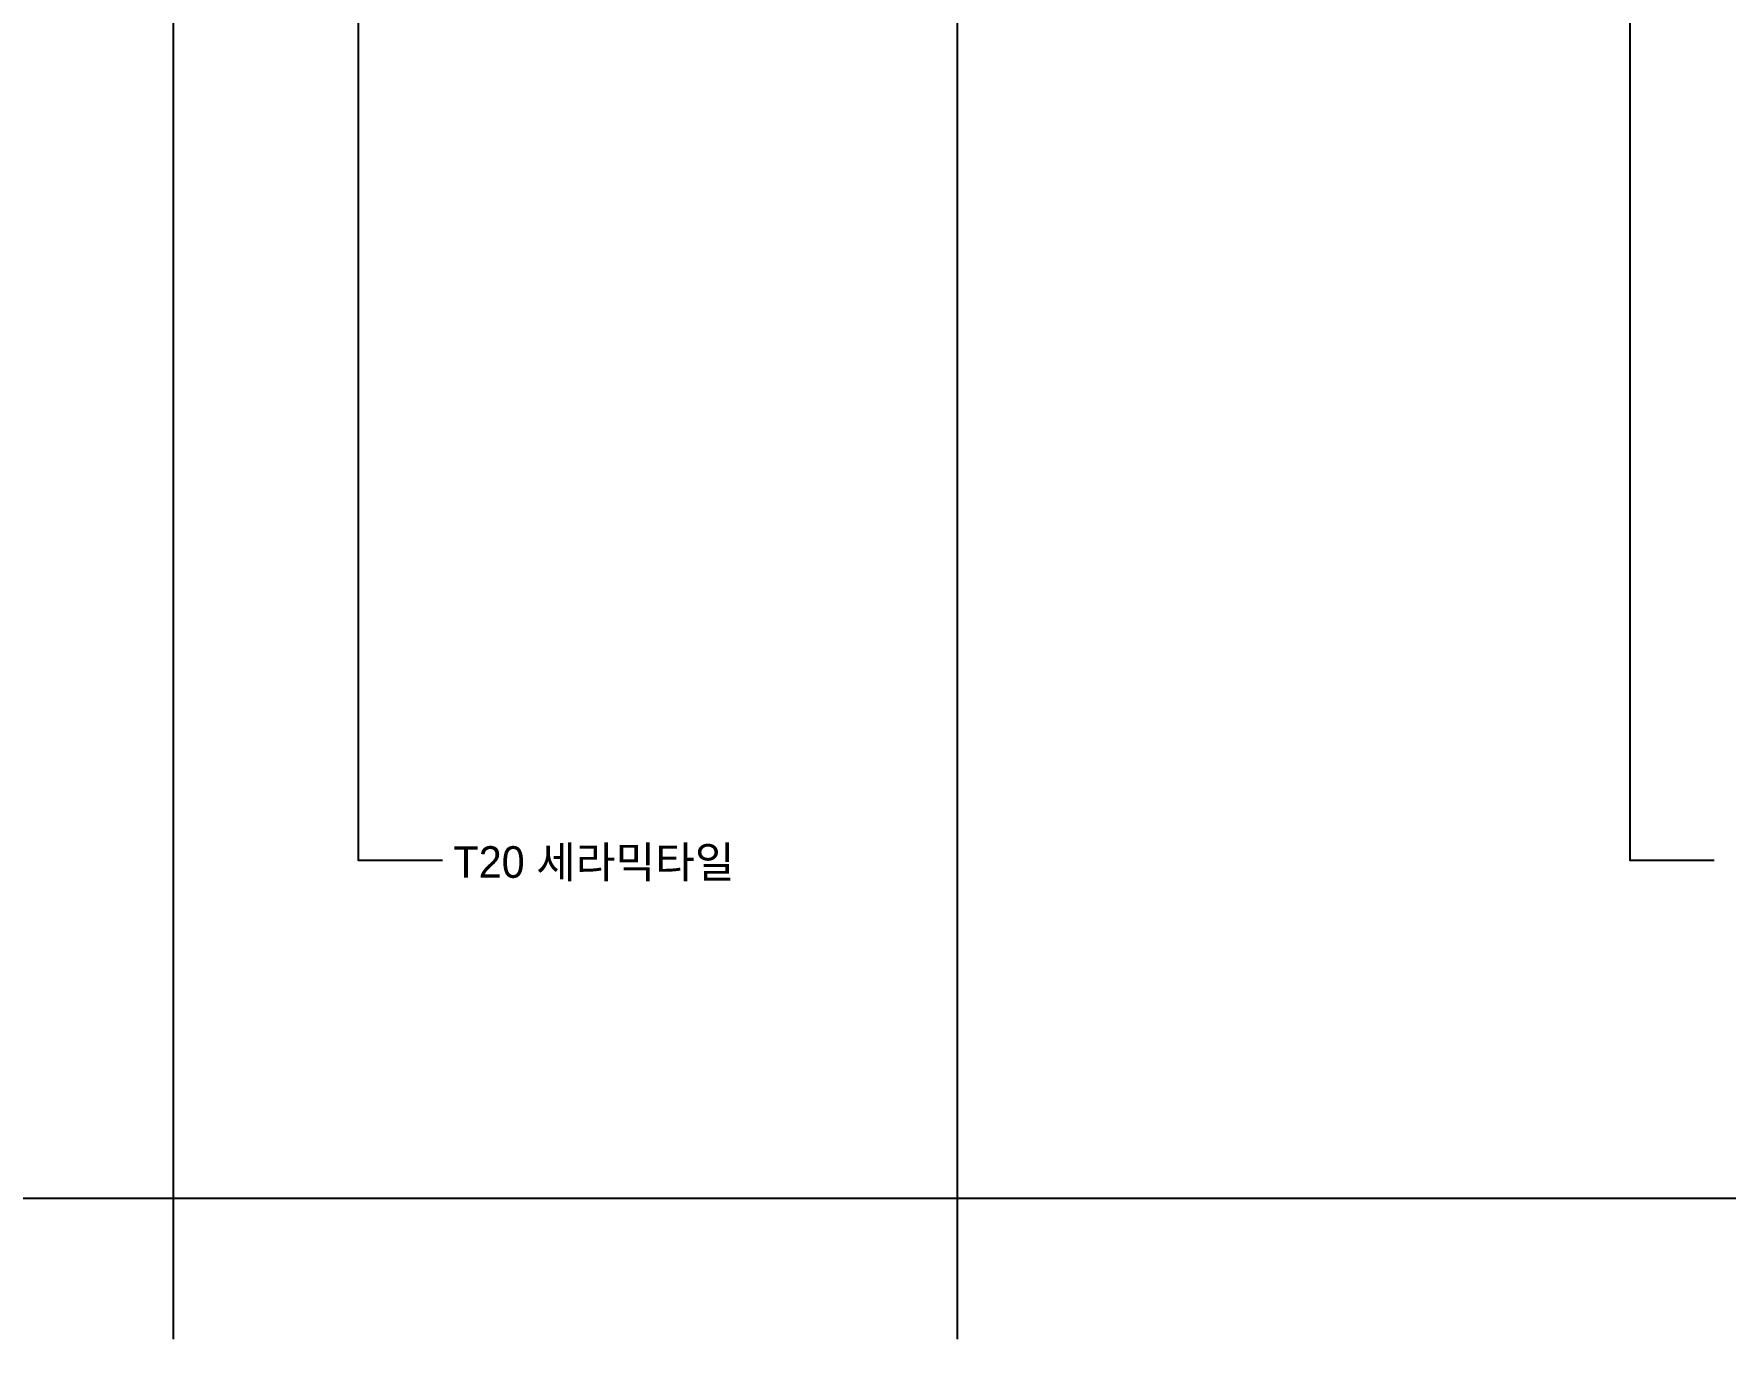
# Model space of a CAD drawing. Extents: x -430745 to 210250, y 0 to 148500.
# Drawn here: x 56336 to 76404, y 20583 to 36066 of the extents above; entities that cross this region are included whole.
import ezdxf

# ---------------------------------------------------------------- set-up
doc = ezdxf.new("R2010")
doc.units = 0
doc.header["$LTSCALE"] = 250
doc.header["$MEASUREMENT"] = 0
doc.layers.add('A-CEN', color=1, linetype='CONTINUOUS')
doc.layers.add('A-DIM', color=7, linetype='CONTINUOUS')
doc.layers.add('NOPLOT', color=193, linetype='CONTINUOUS', plot=False)
doc.layers.add('NOPLOT-TEXT', color=41, linetype='CONTINUOUS', plot=False)
doc.styles.add('Gtx', font='')
doc.styles.get('Gtx').set_extended_font_data('Dotum')

# ---------------------------------------------------------------- blocks, each defined once
blk = doc.blocks.new('A-CEN-EAST1')
at = {"layer": 'A-CEN'}
for p, q in [((14778320.5, -289571.4, 0), (14778320.5, -182238.1, 0)), ((14787620.5, -289571.4, 0), (14787620.5, -182238.1, 0))]:
    blk.add_line(p, q, dxfattribs=at)

msp = doc.modelspace()

# ---------------------------------------------------------------- linework, layer by layer
at = {"layer": 'NOPLOT'}
msp.add_lwpolyline([(25750, 126250), (164750, 126250), (164750, 22250), (25750, 22250)], close=True, dxfattribs=at)
at = {"layer": 'NOPLOT-TEXT', "linetype": 'Continuous', "elevation": 0}
for points in [[(60185.4, 40053.9), (60185.4, 26265.3), (61185.4, 26265.3)], [(75272.7, 40053.9), (75272.7, 26265.3), (76272.7, 26265.3)]]:
    msp.add_lwpolyline(points, dxfattribs=at)

# ---------------------------------------------------------------- block references
at = {"layer": 'A-DIM'}
msp.add_blockref('A-CEN-EAST1', (-14720325.2, 310154.8), dxfattribs=at)

# ---------------------------------------------------------------- texts
at = {"layer": 'NOPLOT-TEXT', "linetype": 'Continuous', "style": 'Gtx'}
msp.add_text('T20 세라믹타일', height=375, rotation=360, dxfattribs=at).set_placement((61315.4, 26055.3))

doc.saveas('drawing.dxf')
